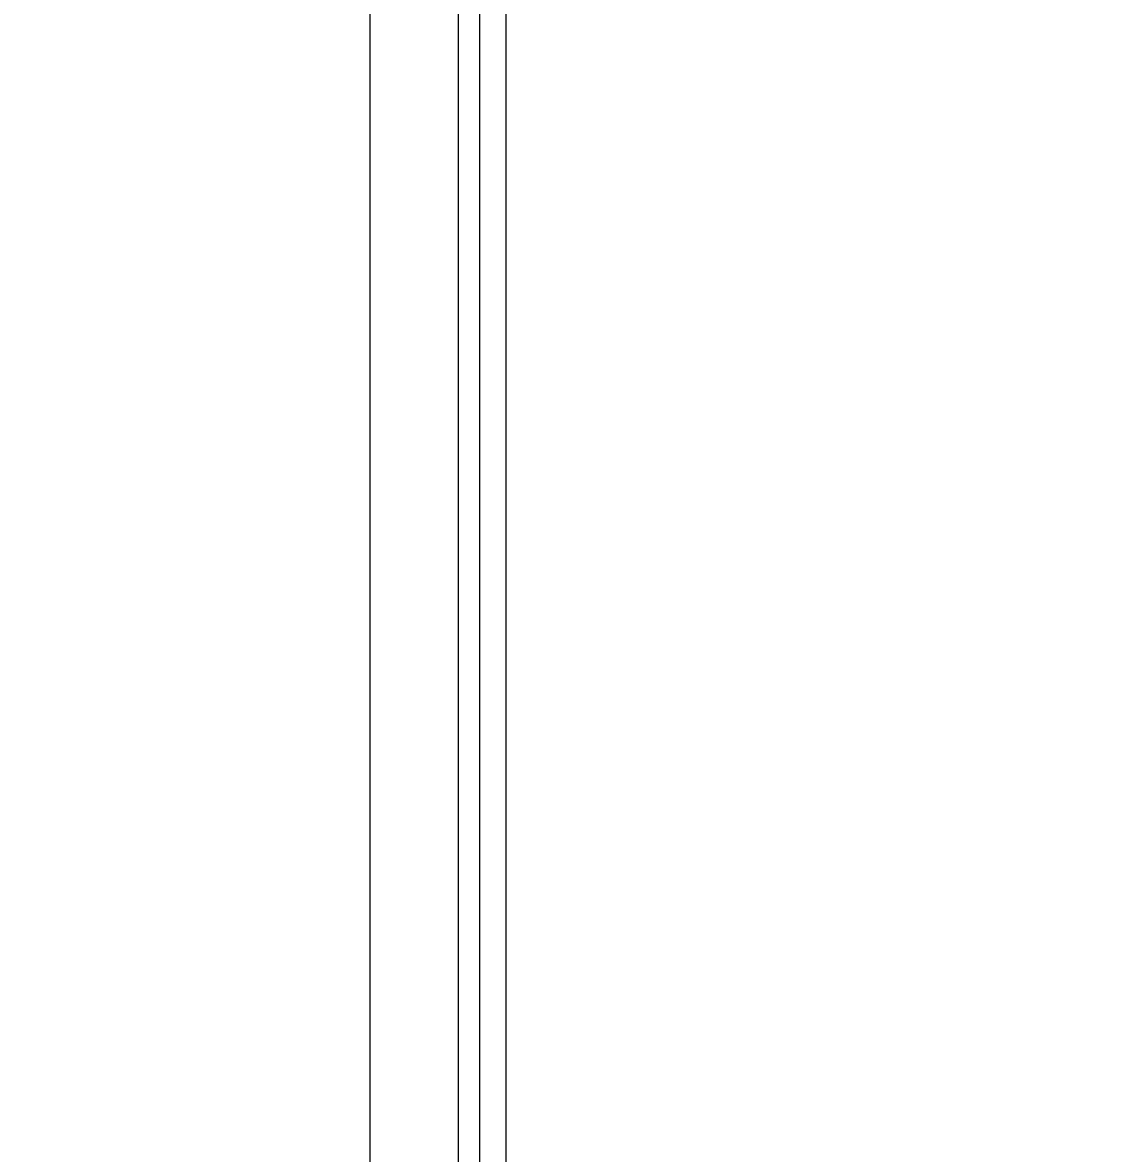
# Model space of a CAD drawing. Header units: millimetres. Extents: x -310 to 171125, y -3027 to 55843.
# Drawn here: x 129251 to 129862, y 24207 to 24848 of the extents above; entities that cross this region are included whole.
import ezdxf

# ---------------------------------------------------------------- set-up
doc = ezdxf.new("R2010")
doc.units = ezdxf.units.MM
doc.header["$MEASUREMENT"] = 0
doc.set_wipeout_variables(frame=1)
doc.linetypes.add('Wipeout_Contour', pattern=[1000, 0, -1000])
doc.layers.add('Dimensioning - General', color=7, linetype='Continuous')
doc.layers.add('Structural - Bearing', color=7, linetype='Continuous')
for name, color, linetype, lineweight, true_color in [('Dimensioning - General_Pen_No__61', 7, 'Continuous', 20, 0x6a6a6a), ('Dimensioning - General_Pen_No__88', 7, 'Continuous', 20, 0xfd4435), ('Structural - Bearing_Pen_No__82', 7, 'Continuous', 20, 0xaaaaaa)]:
    doc.layers.add(name, color=color, linetype=linetype, lineweight=lineweight, true_color=true_color)
doc.layers.get('0').off()
doc.styles.add('GENERATED_STYLE_6', font='calibril.ttf')
doc.dimstyles.new('GENERATED_STYLE__1', dxfattribs={"dimtxt": 195.999997, "dimasz": 106.4, "dimexe": 0.18, "dimexo": 0.0625, "dimgap": 0.09, "dimtad": 1, "dimdec": 0, "dimlfac": 0.1, "dimzin": 0, "dimdsep": 46, "dimtxsty": 'GENERATED_STYLE_6', "dimblk": 'ARROWHEAD_2', "dimblk1": 'ARROWHEAD_2', "dimblk2": 'ARROWHEAD_2', "dimcen": 0.09, "dimse1": 1, "dimse2": 1, "dimclrd": 256, "dimclre": 256, "dimclrt": 256, "dimadec": 0, "dimazin": 0, "dimtfac": 1, "dimtdec": 4, "dimtmove": 0, "dimatfit": 3, "dimfxl": 1, "dimtolj": 1, "dimtzin": 0, "dimarcsym": 0})

# ---------------------------------------------------------------- blocks, each defined once
blk = doc.blocks.new('*D89')
at = {"layer": 'Dimensioning - General_Pen_No__61', "color": 251, "linetype": 'Continuous', "lineweight": 20, "true_color": 0x6a6a6a, "transparency": 16777216}
for p, q in [((134582.88, 26436.02), (134722.88, 26355.19)), ((134757.88, 26395.6), (134547.88, 26395.6)), ((134652.88, 23695.6), (134652.88, 26395.6)), ((134582.88, 23736.02), (134722.88, 23655.19)), ((134757.88, 23695.6), (134547.88, 23695.6))]:
    blk.add_line(p, q, dxfattribs=at)
at = {"layer": 'Dimensioning - General_Pen_No__88', "color": 20, "lineweight": 20, "true_color": 0xfd4435, "transparency": 16777216, "char_height": 196, "attachment_point": 7, "rotation": 90, "style": 'GENERATED_STYLE_6'}
for s, insert in [('\\A1;{\\pql;\\fCalibri Light|b0|i0|c0|p34;20}', (134613.68, 26037.36)), ('\\A1;{\\pql;\\fCalibri Light|b0|i0|c0|p34;270}', (134613.68, 24807.27))]:
    blk.add_mtext(s, dxfattribs=dict(at, insert=insert))
blk = doc.blocks.new('ARROWHEAD_2')
at = {"color": 0, "linetype": 'Continuous', "lineweight": 0}
for p, q in [((-0.3781, -0.655), (0.3781, 0.655)), ((0, 0), (-1, 0))]:
    blk.add_line(p, q, dxfattribs=at)
blk = doc.blocks.new('*D132')
at = {"layer": 'Dimensioning - General_Pen_No__61', "color": 251, "linetype": 'Continuous', "lineweight": 20, "true_color": 0x6a6a6a, "transparency": 16777216}
for p, q in [((135132.88, 26436.02), (135272.88, 26355.19)), ((135307.88, 26395.6), (135097.88, 26395.6)), ((135202.88, 23695.6), (135202.88, 26395.6)), ((135132.88, 23736.02), (135272.88, 23655.19)), ((135307.88, 23695.6), (135097.88, 23695.6))]:
    blk.add_line(p, q, dxfattribs=at)
at = {"layer": 'Dimensioning - General_Pen_No__88', "color": 20, "lineweight": 20, "true_color": 0xfd4435, "transparency": 16777216, "char_height": 196, "attachment_point": 7, "rotation": 90, "style": 'GENERATED_STYLE_6'}
for s, insert in [('\\A1;{\\pql;\\fCalibri Light|b0|i0|c0|p34;20}', (135163.68, 26037.36)), ('\\A1;{\\pql;\\fCalibri Light|b0|i0|c0|p34;270}', (135163.68, 24807.27))]:
    blk.add_mtext(s, dxfattribs=dict(at, insert=insert))
blk = doc.blocks.new('*D158')
at = {"layer": 'Dimensioning - General_Pen_No__61', "color": 251, "linetype": 'Continuous', "lineweight": 20, "true_color": 0x6a6a6a, "transparency": 16777216}
for p, q in [((135682.88, 26636.02), (135822.88, 26555.19)), ((135857.88, 26595.6), (135647.88, 26595.6)), ((135752.88, 23695.6), (135752.88, 26595.6)), ((135682.88, 23736.02), (135822.88, 23655.19)), ((135857.88, 23695.6), (135647.88, 23695.6))]:
    blk.add_line(p, q, dxfattribs=at)
at = {"layer": 'Dimensioning - General_Pen_No__88', "color": 20, "lineweight": 20, "true_color": 0xfd4435, "transparency": 16777216, "insert": (135713.68, 24907.27), "char_height": 196, "attachment_point": 7, "rotation": 90, "style": 'GENERATED_STYLE_6'}
blk.add_mtext('\\A1;{\\pql;\\fCalibri Light|b0|i0|c0|p34;290}', dxfattribs=at)

msp = doc.modelspace()

# ---------------------------------------------------------------- wipeouts: each hides what was drawn before it
at = {"color": 254, "linetype": 'Wipeout_Contour', "lineweight": 0, "ltscale": 527472.705679}
msp.add_wipeout([(129510.21, 25870.6), (129498.21, 25882.6), (129498.21, 23795.6), (129510.21, 23795.6)], dxfattribs=at).dxf.layer = 'Structural - Bearing'

# ---------------------------------------------------------------- next in the draw order: wipeouts: each hides what was drawn before it
at = {"color": 254, "linetype": 'Wipeout_Contour', "lineweight": 0, "ltscale": 527363.089789}
msp.add_wipeout([(129448.21, 25932.6), (129448.21, 23795.6), (129498.21, 23795.6), (129498.21, 25882.6)], dxfattribs=at).dxf.layer = 'Structural - Bearing'
at = {"color": 254, "linetype": 'Wipeout_Contour', "lineweight": 0, "ltscale": 527517.513155}
msp.add_wipeout([(129510.21, 23795.6), (129525.21, 23795.6), (129525.21, 25855.6), (129510.21, 25855.6)], dxfattribs=at).dxf.layer = 'Structural - Bearing'

# ---------------------------------------------------------------- next in the draw order: linework, layer by layer
at = {"layer": 'Structural - Bearing_Pen_No__82', "color": 253, "linetype": 'Continuous', "lineweight": 20, "true_color": 0xaaaaaa}
for p, q in [((129448.21, 23795.6), (129448.21, 25932.6)), ((129498.21, 25882.6), (129498.21, 23795.6)), ((129510.21, 25870.6), (129510.21, 23795.6)), ((129525.21, 25855.6), (129525.21, 23795.6))]:
    msp.add_line(p, q, dxfattribs=at)

# ---------------------------------------------------------------- next in the draw order: dimensions: what is measured, and where the dimension line sits
at = {"layer": 'Dimensioning - General', "color": 251, "linetype": 'Continuous', "lineweight": 20, "true_color": 0x6a6a6a}
for base, p1, p2, picture, middle in [((135752.88, 26595.6), (109593.21, 23695.6), (109287.51, 26595.6), '*D158', (135615.68, 25131.4)), ((135202.88, 26395.6), (106843.51, 23695.6), (106843.51, 26395.6), '*D132', (135065.68, 25031.4)), ((134652.88, 26395.6), (107357.89, 23695.6), (107313.28, 26395.6), '*D89', (134515.68, 25031.4))]:
    dim = msp.add_linear_dim(base=base, p1=p1, p2=p2, angle=90, dimstyle='GENERATED_STYLE__1', dxfattribs=at)
    dim.commit()
    dim.dimension.update_dxf_attribs({"geometry": picture, "text_midpoint": middle, "dimtype": 160, "text_rotation": 90})

doc.saveas('drawing.dxf')
